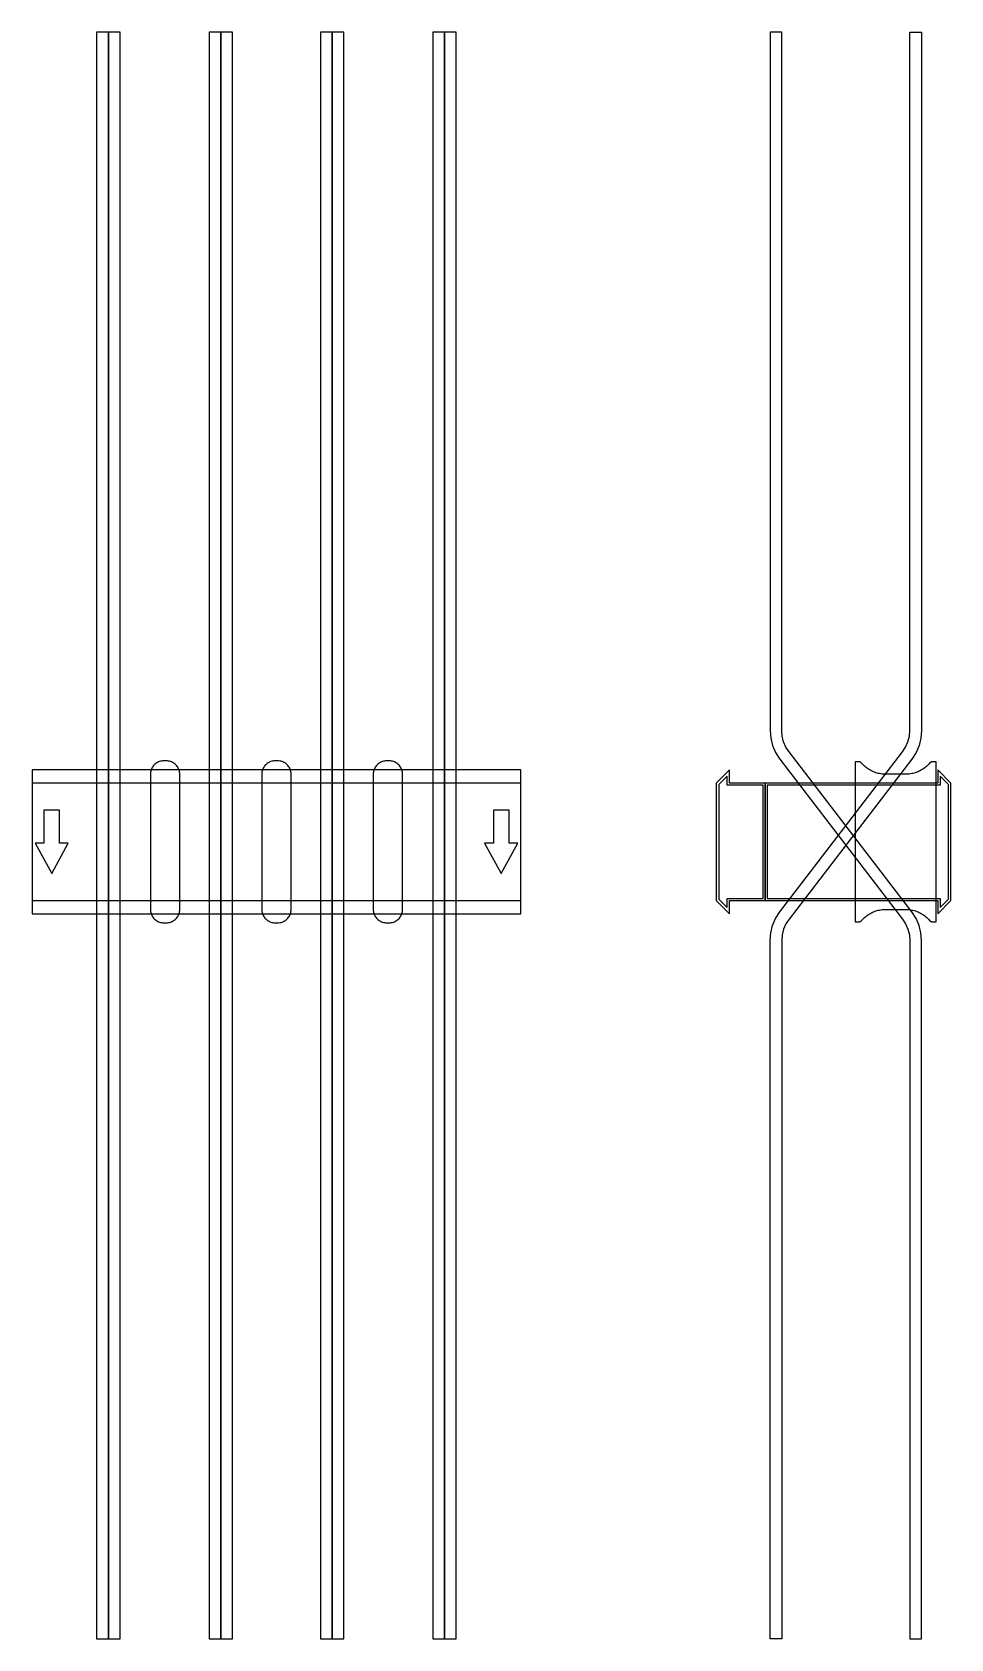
# Model space of a CAD drawing. Extents: x 0 to 940, y -815 to 828.
import ezdxf

# ---------------------------------------------------------------- set-up
doc = ezdxf.new("R2010")
doc.units = 0
doc.layers.add('Halfen', color=7, linetype='CONTINUOUS')

msp = doc.modelspace()

# ---------------------------------------------------------------- linework, layer by layer
at = {"layer": 'Halfen', "color": 7}
for points in [[(78, -815.455), (78, 828.419), (66, 828.419), (66, -815.455)], [(90, -815.455), (90, 828.419), (78, 828.419), (78, -815.455)], [(193, -815.455), (193, 828.419), (181, 828.419), (181, -815.455)], [(205, -815.455), (205, 828.419), (193, 828.419), (193, -815.455)], [(307, -815.455), (307, 828.419), (295, 828.419), (295, -815.455)], [(319, -815.455), (319, 828.419), (307, 828.419), (307, -815.455)], [(422, -815.455), (422, 828.419), (410, 828.419), (410, -815.455)], [(434, -815.455), (434, 828.419), (422, 828.419), (422, -815.455)], [(910, -815.455), (910, -100.956), (909.359, -93.137), (907.453, -85.527), (904.332, -78.329), (900.081, -71.735), (774.439, 92.004), (771.251, 96.949), (768.911, 102.348), (767.481, 108.055), (767, 113.919), (767, 167.419), (767, 828.419), (755, 828.419), (755, 167.419), (755, 113.919), (755.641, 106.101), (757.547, 98.49), (760.668, 91.292), (764.919, 84.699), (890.561, -79.04), (893.749, -83.986), (896.089, -89.384), (897.519, -95.092), (898, -100.956), (898, -815.455)], [(755, -815.455), (755, -100.956), (755.641, -93.137), (757.547, -85.527), (760.668, -78.329), (764.919, -71.735), (890.561, 92.004), (893.749, 96.949), (896.089, 102.348), (897.519, 108.055), (898, 113.919), (898, 167.419), (898, 828.419), (910, 828.419), (910, 167.419), (910, 113.919), (909.359, 106.101), (907.453, 98.49), (904.332, 91.292), (900.081, 84.699), (774.439, -79.04), (771.251, -83.986), (768.911, -89.384), (767.481, -95.092), (767, -100.956), (767, -815.455)], [(151, -69.3), (151, -56.8), (151, 69.3), (150.958, 70.359), (150.834, 71.412), (150.627, 72.452), (150.339, 73.472), (149.972, 74.466), (149.529, 75.429), (149.011, 76.354), (148.422, 77.235), (147.765, 78.068), (147.046, 78.846), (146.268, 79.565), (145.435, 80.222), (144.554, 80.811), (143.629, 81.329), (142.666, 81.772), (141.672, 82.139), (140.652, 82.427), (139.612, 82.634), (138.559, 82.758), (137.5, 82.8), (134.5, 82.8), (133.441, 82.758), (132.388, 82.634), (131.348, 82.427), (130.328, 82.139), (129.334, 81.772), (128.371, 81.329), (127.446, 80.811), (126.565, 80.222), (125.732, 79.565), (124.954, 78.846), (124.235, 78.068), (123.578, 77.235), (122.989, 76.354), (122.471, 75.429), (122.028, 74.466), (121.661, 73.472), (121.373, 72.452), (121.166, 71.412), (121.042, 70.359), (121, 69.3), (121, -56.8), (121, -69.3), (121.042, -70.359), (121.166, -71.412), (121.373, -72.452), (121.661, -73.472), (122.028, -74.466), (122.471, -75.429), (122.989, -76.354), (123.578, -77.235), (124.235, -78.068), (124.954, -78.846), (125.732, -79.565), (126.565, -80.222), (127.446, -80.811), (128.371, -81.329), (129.334, -81.772), (130.328, -82.139), (131.348, -82.427), (132.388, -82.634), (133.441, -82.758), (134.5, -82.8), (137.5, -82.8), (138.559, -82.758), (139.612, -82.634), (140.652, -82.427), (141.672, -82.139), (142.666, -81.772), (143.629, -81.329), (144.554, -80.811), (145.435, -80.222), (146.268, -79.565), (147.046, -78.846), (147.765, -78.068), (148.422, -77.235), (149.011, -76.354), (149.529, -75.429), (149.972, -74.466), (150.339, -73.472), (150.627, -72.452), (150.834, -71.412), (150.958, -70.359), (151, -69.3)], [(265, -69.3), (265, -56.8), (265, 69.3), (264.958, 70.359), (264.834, 71.412), (264.627, 72.452), (264.339, 73.472), (263.972, 74.466), (263.529, 75.429), (263.011, 76.354), (262.422, 77.235), (261.765, 78.068), (261.046, 78.846), (260.268, 79.565), (259.435, 80.222), (258.554, 80.811), (257.629, 81.329), (256.666, 81.772), (255.672, 82.139), (254.652, 82.427), (253.612, 82.634), (252.559, 82.758), (251.5, 82.8), (248.5, 82.8), (247.441, 82.758), (246.388, 82.634), (245.348, 82.427), (244.328, 82.139), (243.334, 81.772), (242.371, 81.329), (241.446, 80.811), (240.565, 80.222), (239.732, 79.565), (238.954, 78.846), (238.235, 78.068), (237.578, 77.235), (236.989, 76.354), (236.471, 75.429), (236.028, 74.466), (235.661, 73.472), (235.373, 72.452), (235.166, 71.412), (235.042, 70.359), (235, 69.3), (235, -56.8), (235, -69.3), (235.042, -70.359), (235.166, -71.412), (235.373, -72.452), (235.661, -73.472), (236.028, -74.466), (236.471, -75.429), (236.989, -76.354), (237.578, -77.235), (238.235, -78.068), (238.954, -78.846), (239.732, -79.565), (240.565, -80.222), (241.446, -80.811), (242.371, -81.329), (243.334, -81.772), (244.328, -82.139), (245.348, -82.427), (246.388, -82.634), (247.441, -82.758), (248.5, -82.8), (251.5, -82.8), (252.559, -82.758), (253.612, -82.634), (254.652, -82.427), (255.672, -82.139), (256.666, -81.772), (257.629, -81.329), (258.554, -80.811), (259.435, -80.222), (260.268, -79.565), (261.046, -78.846), (261.765, -78.068), (262.422, -77.235), (263.011, -76.354), (263.529, -75.429), (263.972, -74.466), (264.339, -73.472), (264.627, -72.452), (264.834, -71.412), (264.958, -70.359), (265, -69.3)], [(379, -69.3), (379, -56.8), (379, 69.3), (378.958, 70.359), (378.834, 71.412), (378.627, 72.452), (378.339, 73.472), (377.972, 74.466), (377.529, 75.429), (377.011, 76.354), (376.422, 77.235), (375.765, 78.068), (375.046, 78.846), (374.268, 79.565), (373.435, 80.222), (372.554, 80.811), (371.629, 81.329), (370.666, 81.772), (369.672, 82.139), (368.652, 82.427), (367.612, 82.634), (366.559, 82.758), (365.5, 82.8), (362.5, 82.8), (361.441, 82.758), (360.388, 82.634), (359.348, 82.427), (358.328, 82.139), (357.334, 81.772), (356.371, 81.329), (355.446, 80.811), (354.565, 80.222), (353.732, 79.565), (352.954, 78.846), (352.235, 78.068), (351.578, 77.235), (350.989, 76.354), (350.471, 75.429), (350.028, 74.466), (349.661, 73.472), (349.373, 72.452), (349.166, 71.412), (349.042, 70.359), (349, 69.3), (349, -56.8), (349, -69.3), (349.042, -70.359), (349.166, -71.412), (349.373, -72.452), (349.661, -73.472), (350.028, -74.466), (350.471, -75.429), (350.989, -76.354), (351.578, -77.235), (352.235, -78.068), (352.954, -78.846), (353.732, -79.565), (354.565, -80.222), (355.446, -80.811), (356.371, -81.329), (357.334, -81.772), (358.328, -82.139), (359.348, -82.427), (360.388, -82.634), (361.441, -82.758), (362.5, -82.8), (365.5, -82.8), (366.559, -82.758), (367.612, -82.634), (368.652, -82.427), (369.672, -82.139), (370.666, -81.772), (371.629, -81.329), (372.554, -80.811), (373.435, -80.222), (374.268, -79.565), (375.046, -78.846), (375.765, -78.068), (376.422, -77.235), (377.011, -76.354), (377.529, -75.429), (377.972, -74.466), (378.339, -73.472), (378.627, -72.452), (378.834, -71.412), (378.958, -70.359), (379, -69.3)], [(0, -73.5), (500, -73.5), (500, 73.5), (0, 73.5)], [(750, -60), (750, 60), (713.5, 60), (713.5, 73.5), (700, 60), (700, -60), (713.5, -73.5), (713.5, -60)], [(748, -58), (748, 58), (711, 58), (711, 67.25), (702.5, 58.75), (702.5, -58.75), (711, -67.25), (711, -58)], [(940, -60), (940, 60), (926.5, 73.5), (926.5, 60), (750, 60), (750, -60), (926.5, -60), (926.5, -73.5)], [(937.5, -58.75), (937.5, 58.75), (929, 67.25), (929, 58), (752, 58), (752, -58), (929, -58), (929, -67.25)], [(925, -81.8), (925, 81.8), (921, 81.8), (920.846, 81.797), (920.691, 81.786), (920.538, 81.769), (920.385, 81.746), (920.234, 81.715), (920.084, 81.678), (919.936, 81.634), (919.789, 81.584), (919.646, 81.527), (919.505, 81.464), (919.366, 81.395), (919.231, 81.32), (919.1, 81.239), (918.972, 81.153), (918.848, 81.06), (918.728, 80.963), (918.613, 80.86), (918.502, 80.752), (918.397, 80.639), (918.296, 80.522), (917.41, 79.491), (916.479, 78.5), (915.505, 77.551), (914.491, 76.646), (913.437, 75.787), (912.347, 74.975), (911.222, 74.211), (910.064, 73.499), (908.876, 72.838), (907.66, 72.23), (906.418, 71.676), (905.153, 71.178), (903.867, 70.736), (902.563, 70.351), (901.243, 70.024), (899.911, 69.756), (898.567, 69.547), (897.216, 69.397), (895.859, 69.307), (894.5, 69.277), (872.5, 69.277), (871.141, 69.307), (869.784, 69.397), (868.433, 69.547), (867.089, 69.756), (865.757, 70.024), (864.437, 70.351), (863.133, 70.736), (861.847, 71.178), (860.582, 71.676), (859.34, 72.23), (858.124, 72.838), (856.936, 73.499), (855.778, 74.211), (854.653, 74.975), (853.563, 75.787), (852.509, 76.646), (851.495, 77.551), (850.521, 78.5), (849.59, 79.491), (848.704, 80.522), (848.603, 80.639), (848.498, 80.752), (848.387, 80.86), (848.272, 80.963), (848.152, 81.06), (848.028, 81.153), (847.9, 81.239), (847.769, 81.32), (847.634, 81.395), (847.495, 81.464), (847.354, 81.527), (847.211, 81.584), (847.064, 81.634), (846.916, 81.678), (846.766, 81.715), (846.615, 81.746), (846.462, 81.769), (846.309, 81.786), (846.154, 81.797), (846, 81.8), (842, 81.8), (842, -81.8), (846, -81.8), (846.154, -81.797), (846.309, -81.786), (846.462, -81.769), (846.615, -81.746), (846.766, -81.715), (846.916, -81.678), (847.064, -81.634), (847.211, -81.584), (847.354, -81.527), (847.495, -81.464), (847.634, -81.395), (847.769, -81.32), (847.9, -81.239), (848.028, -81.153), (848.152, -81.06), (848.272, -80.963), (848.387, -80.86), (848.498, -80.752), (848.603, -80.639), (848.704, -80.522), (849.59, -79.491), (850.521, -78.5), (851.495, -77.551), (852.509, -76.646), (853.563, -75.787), (854.653, -74.975), (855.778, -74.211), (856.936, -73.499), (858.124, -72.838), (859.34, -72.23), (860.582, -71.676), (861.847, -71.178), (863.133, -70.736), (864.437, -70.351), (865.757, -70.024), (867.089, -69.756), (868.433, -69.547), (869.784, -69.397), (871.141, -69.307), (872.5, -69.277), (894.5, -69.277), (895.859, -69.307), (897.216, -69.397), (898.567, -69.547), (899.911, -69.756), (901.243, -70.024), (902.563, -70.351), (903.867, -70.736), (905.153, -71.178), (906.418, -71.676), (907.66, -72.23), (908.876, -72.838), (910.064, -73.499), (911.222, -74.211), (912.347, -74.975), (913.437, -75.787), (914.491, -76.646), (915.505, -77.551), (916.479, -78.5), (917.41, -79.491), (918.296, -80.522), (918.397, -80.639), (918.502, -80.752), (918.613, -80.86), (918.728, -80.963), (918.848, -81.06), (918.972, -81.153), (919.1, -81.239), (919.231, -81.32), (919.366, -81.395), (919.505, -81.464), (919.646, -81.527), (919.789, -81.584), (919.936, -81.634), (920.084, -81.678), (920.234, -81.715), (920.385, -81.746), (920.538, -81.769), (920.691, -81.786), (920.846, -81.797), (921, -81.8)], [(0, -60), (500, -60), (500, 60), (0, 60)], [(20, -32.5), (37, -1.5), (28, -1.5), (28, 32.5), (12, 32.5), (12, -1.5), (3, -1.5)], [(480, -32.5), (497, -1.5), (488, -1.5), (488, 32.5), (472, 32.5), (472, -1.5), (463, -1.5)]]:
    msp.add_lwpolyline(points, close=True, dxfattribs=at)

doc.saveas('drawing.dxf')
